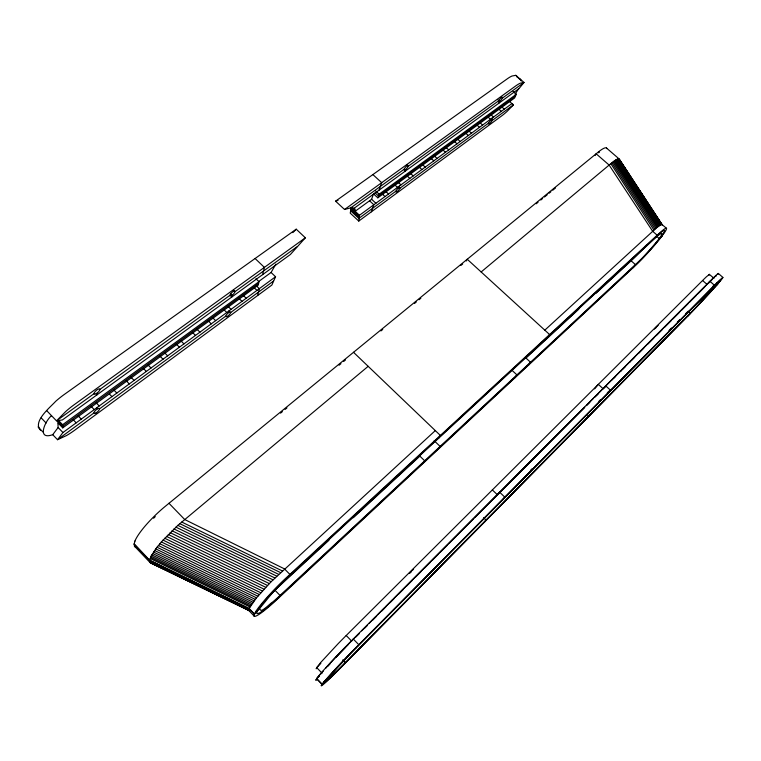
<?xml version="1.0" encoding="UTF-8"?>
<svg xmlns="http://www.w3.org/2000/svg" width="761" height="761" viewBox="0 0 761 761"><rect width="100%" height="100%" fill="white"/><g stroke="black" fill="none" stroke-linecap="round" stroke-linejoin="round"><path stroke-width="1.14" d="M96.714 409.37L96.742 407.782M96.913 394.892L96.932 393.218M40.523 430.222C32.314 421.689 50.197 407.363 55.648 401.351A36.928 12.642 -41.2 0 1 64.333 394.426L296.229 229.194L305.361 237.803L290.407 254.478L62.392 419.939L56.495 420.843L46.583 410.531M57.931 423.601L58.131 427.511L52.728 434.683C36.271 440.524 45.146 420.738 51.529 415.677M350.678 210.826L350.831 207.268L359.477 215.277L358.773 221.08L350.222 213.137L350.678 210.826L359.268 218.778M134.478 546.113L134.164 543.972L134.982 541.033M228.585 312.628L228.928 310.926M231.734 297.066L232.086 295.287L230.535 293.775M255.943 278.773L258.987 281.694L258.16 285.204L62.744 427.872L57.884 422.821L57.807 421.233L62.678 426.303L258.578 283.453M257.684 295.487L259.311 288.666L256.305 285.775M262.659 274.616L264.381 267.387L255.097 258.502M368.162 366.326L177.846 525.366L161.351 541.927L155.729 548.89L151.097 556.158L149.613 560.381L150.649 562.978L250.017 610.826M254.155 616.049L248.904 610.598L249.142 608.515L256.505 597.823L271.144 581.699L435.302 430.593M259.967 608.924C260.3 614.317 270.526 602.855 272.666 602.056A38.088 4.556 -45.1 0 0 280.048 595.454L635.445 264.6A29.451 2.759 -47.7 0 0 640.534 259.663C641.523 259.358 671.678 226.245 658.807 234.968A29.194 2.721 -47.7 0 0 654.65 238.583L288.742 576.838A37.736 4.461 -45.1 0 0 280.609 584.648C270.659 593.447 263.582 604.881 254.374 614.156L254.031 615.735M354.674 208.276L355.149 211.273L371.606 199.287L373.194 194.768L375.03 193.437M371.33 211.834L373.851 204.747L369.551 200.78M379.045 190.164L381.718 182.678L372.871 174.583M373.508 193.865L377.837 197.831L379.14 194.188L516.329 94.269L513.076 91.434M398.564 187.938L399.249 186.141M404.804 171.472L405.518 169.598A3.073 0.894 -48.6 0 0 408.334 165.518A3.073 0.894 -48.6 0 0 404.842 168.029A3.073 0.894 -48.6 0 0 405.508 169.598M315.891 679.915L318.45 676.253M491.187 120.01L492.025 118.155M498.797 103.268L499.673 101.356A2.93 0.771 -50 0 0 502.498 97.389A2.93 0.771 -50 0 0 499.435 99.596A2.93 0.771 -50 0 0 499.663 101.356L497.884 99.796M321.323 685.547L323.939 681.942M279.011 597.67L279.525 596.567M289.313 575.62L289.884 574.393L284.49 568.895L184.714 519.535L168.971 503.287M516.329 94.269L514.579 97.998L377.837 197.831M466.331 260.994L467.225 259.244L549.594 334.536L547.397 337.741M258.635 281.541L271.078 272.476L275.872 264.134M271.078 272.476L275.558 276.757L271.886 285.042L74.863 430.07A37.337 12.518 -41.4 0 1 66.511 435.558L57.532 439.706L52.728 434.683M518.688 88.599L515.102 94.25M595.045 155.596L596.129 153.77L609.142 165.061L652.653 231.268L657.152 235.197L655.906 236.89M255.867 611.416L254.374 614.156L249.085 608.667L149.613 560.381L134.145 544.144M423.04 463.487L424.686 460.805L419.882 456.153L353.304 517.727M438.536 438.365L440.353 435.425L353.504 352.295M438.26 449.294L440.134 446.431L434.17 440.705M709.109 275.092L709.442 274.34L706.55 276.652A29.479 1.227 -47.1 0 0 702.584 280.505L346.207 635.511A38.221 2.026 -45.9 0 0 338.188 643.635L320.495 662.726L316.119 668.719L316.823 668.462M327.515 678.802L326.926 679.896L338.303 669.67A38.678 1.579 -46.1 0 0 345.399 662.574L690.36 313.123A29.803 0.951 -47 0 0 695.354 307.986L718.508 282.283L715.682 284.624A29.536 0.942 -47 0 0 711.744 288.524L357.242 646.774A38.316 1.551 -46.1 0 0 349.242 654.955L322.055 684.339L316.595 678.688L319.354 675.892L316.69 678.565L322.141 684.225L324.804 681.542M515.111 377.694L516.947 374.916L512.029 370.341M528.514 365.204L530.531 362.265L525.965 358.05L578.798 309.194M664.467 232.657L659.692 239.059A30.136 2.806 -47.7 0 1 635.492 265.513L275.235 601.171A39.077 4.652 -45.1 0 1 253.955 615.811M658.151 325.347L655.868 327.496M352.476 640.077L353.247 639.021L358.802 644.691L358.022 645.737M633.133 267.729L634.284 266.169M343.991 664.448L344.695 663.516M275.558 276.757L62.954 432.533L57.532 439.706L93.85 413.033M413.147 569.685L413.575 569.019L409.332 573.242M484.082 522.503L486.06 520.086L483.587 517.699M502.669 499.815L504.838 497.161L499.644 492.186L497.504 494.859L492.348 489.932M594.617 388.871L598.327 384.353L603.197 388.814L606.517 385.485M603.197 388.814L605.699 385.827L610.607 390.307L608.087 393.285M586.446 418.769L588.757 416.048L587.197 414.602M720.134 281.19L714.845 287.249A30.488 0.97 -47 0 1 690.075 313.751M654.45 329.094L655.335 328.086M708.539 282.902L709.918 281.294L714.531 285.318L713.133 286.926M687.792 316.081L689.076 314.607M645.043 246.535L646.108 245.337M328.02 666.065L330.388 663.44M643.958 247.734L636.225 255.858A29.422 2.892 -47.8 0 1 631.135 260.795L596.082 293.204M655.896 327.877L656.458 327.278M335.896 657.485L343.715 649.285A38.269 1.788 -46 0 1 348.557 644.329M411.473 571.53L410.141 572.9M713.219 285.736L714.703 287.03L717.861 283.834M292.861 232.619L296.229 229.194M690.046 313.789L340.319 668.168A39.677 1.617 -46.1 0 1 321.247 685.613M690.275 313.38L342.707 665.533A35.691 1.455 -46.1 0 1 324.69 681.666A35.672 1.446 -46.1 0 1 355.91 647.877M530.407 470.431L532.082 468.747M598.936 401.247L600.61 399.563M607.288 392.819L608.952 391.135M668.995 330.521L671.487 327.991M677.319 322.103L679.82 319.582M685.651 313.694L687.316 312.01M355.939 647.83L714.37 285.679M716.776 283.054L354.921 648.619A39.648 1.617 -46.1 0 0 323.872 682.008M351.782 640.781L350.393 642.17A35.624 1.674 -46 0 0 348.757 643.835M353.313 639.24L359.173 633.371M361.684 630.85L367.544 624.971M369.209 623.297L375.905 616.581M377.58 614.898L384.276 608.182M385.951 606.507L392.638 599.792M394.312 598.117L584.438 407.392M586.94 404.881L593.609 398.193M596.11 395.682L601.941 389.832M604.443 387.32L611.064 380.681M613.547 378.198L620.986 370.731M622.641 369.066L630.079 361.608M631.735 359.943L709.766 281.665A27.386 1.008 -47.1 0 1 715.663 276.091M355.882 636.957L359.211 633.618M364.205 628.605L367.534 625.266M372.529 620.253L376.695 616.077M381.689 611.064L385.846 606.888M390.012 602.712L394.179 598.536M398.336 594.36L403.33 589.347M406.659 586.008L412.491 580.158M415.82 576.819L420.814 571.806M424.143 568.467L429.975 562.617M432.476 560.106L438.317 554.255M440.809 551.744L447.487 545.047M449.152 543.373L455.82 536.686M457.485 535.012L473.323 519.116M474.997 517.451L584.743 407.325M586.427 405.642L589.775 402.284M594.817 397.232L598.165 393.865M611.483 380.5L615.62 376.353M620.596 371.358L625.561 366.374M629.699 362.226L634.674 357.232M638.812 353.085L643.787 348.091M647.925 343.943L653.718 338.122M656.21 335.63L662.041 329.779M664.543 327.259L671.231 320.552M672.905 318.878L679.583 312.172M681.257 310.498L687.944 303.791M689.618 302.107L696.296 295.401M697.97 293.727L704.657 287.021M716.244 285.48L717.68 284.034M320.847 663.354L316.643 667.549L322.074 673.171M656.591 236.243L659.207 238.535L662.451 235.482M711.716 280.067L711.107 280.638A29.508 1.084 -47 0 0 708.063 283.606M635.53 265.009L277.48 598.469A35.158 4.186 -45.1 0 1 257.066 611.616A35.139 4.176 -45.1 0 1 287.154 577.647L657.171 235.72M270.402 594.293A38.04 4.785 -45 0 0 274.93 590.203L328.942 540.253M544.809 330.16L656.933 227.444L661.728 224.314L666.389 228.214M257.189 611.502L254.44 614.013L249.142 608.515L149.632 560.22L134.164 543.972M660.795 237.061L662.289 235.701M481.142 271.972L610.836 163.653C612.947 162.502 617.799 156.718 619.644 160.076L653.737 212.252M280.552 413.147L282.379 411.644M285.128 409.399L286.954 407.896M339.111 365.194L340.938 363.691M343.687 361.446L345.513 359.943M380.928 330.94L382.735 329.456M414.469 303.477L416.286 301.984M419.016 299.748L420.843 298.255M460.871 265.465L462.698 263.981M536.201 203.777L538.046 202.274M540.805 200.019L542.641 198.507M544.476 197.004L547.235 194.749M549.071 193.237L550.916 191.734M552.752 190.231L555.511 187.967M598.888 151.534L164.043 507.349A39.192 8.79 -43.2 0 0 134.906 541.09M358.773 221.08L501.813 115.786A28.233 7.315 -50.1 0 0 507.026 111.448L513.428 104.885L511.982 103.534L359.477 215.277M99.539 408.857L225.798 316.11M230.688 312.524L273.475 281.094M359.344 218.026L395.91 191.182M488.619 123.101L399.858 188.281L398.269 186.835M492.101 120.552L513.428 104.885L509.423 101.394M62.744 427.872L62.611 424.724L258.987 281.694M515.454 96.143L378.493 196.015L375.021 192.828M94.022 393.684L56.495 420.843L65.579 411.634A37.004 12.262 -41.4 0 1 74.245 404.662L305.361 237.803M99.891 389.432L229.936 295.325M296.752 246.964L234.959 291.691L233.399 290.179M350.507 208.057L404.215 169.18M498.759 100.728L408.248 166.259L406.612 164.785M502.308 98.169L524.015 82.454L515.787 75.329L511.972 76.033A27.948 7.448 -50.1 0 0 507.359 78.764L335.572 201.161L344.562 209.494L349.651 208.134L354.245 208.162L518.983 88.618L524.015 82.454L520.248 83.206A27.986 7.21 -49.9 0 0 515.663 85.974L344.562 209.494M335.572 201.161L338.046 200.4M709.338 274.35L713.961 278.279M151.934 563.216L150.649 562.978M519.896 78.887L521.304 81.018M515.787 75.329L517.033 76.461M177.846 525.366L278.631 574.336M175.886 527.126L276.757 576.134M173.936 528.933L274.873 577.97M172.005 530.769L272.999 579.825M170.103 532.624L271.144 581.699M168.238 534.488L269.308 583.582M166.431 536.362L267.511 585.456M164.671 538.236L265.751 587.321M162.978 540.091L264.038 589.176M161.351 541.927L262.383 590.993M159.81 543.735L260.804 592.781M158.355 545.504L259.282 594.512M156.994 547.226L257.855 596.196M155.729 548.89L256.505 597.823M154.578 550.498L255.249 599.383M153.532 552.039L254.098 600.857M152.6 553.494L253.042 602.255M151.791 554.874L252.091 603.568M151.097 556.158L251.263 604.776M150.535 557.347L250.54 605.899M150.088 558.469L249.931 606.936M149.641 561.713L248.752 609.827M149.86 562.265L248.952 610.312M249.522 610.874L150.193 562.683L134.84 546.56M181.717 522.036L282.302 570.902M179.815 523.654L280.495 572.576M606.469 148.005L619.292 159.087L662.146 224.723L619.007 158.954M517.975 77.641L521.247 80.476M718.365 273.465L722.912 277.413M702.584 280.505L707.159 284.509M501.899 107.025L504.324 109.146M498.893 109.213L501.328 111.344M490.293 114.188L493.547 117.042M488.058 117.127L490.503 119.277M480.153 122.901L482.607 125.061M631.126 260.795L635.445 264.6M688.153 311.173L690.36 313.123M477.052 125.156L479.516 127.325M468.196 130.293L471.487 133.204M465.057 132.585L468.348 135.506M456.895 138.531L460.196 141.479M453.699 140.861L457.009 143.819M445.404 146.911L448.733 149.879M442.16 149.27L445.489 152.257M433.732 155.415L437.08 158.421M431.278 158.573L433.789 160.828M422.716 164.823L425.237 167.097M419.368 167.268L421.889 169.551M410.664 173.613L413.204 175.915M406.422 175.325L409.799 178.407M398.422 182.554L400.971 184.875M394.959 185.075L397.518 187.406M385.979 191.639L388.538 193.979M382.46 194.207L385.028 196.557M375.668 191.001L379.14 194.188M371.606 199.287L375.896 203.244M352.505 207.763L355.102 210.16M350.888 208.352L359.515 216.343M350.773 209.751L359.373 217.722M253.936 287.506L256.942 290.407M243.187 295.344L246.203 298.264M238.973 298.417L241.998 301.346M228.034 306.407L231.068 309.356M223.744 309.537L226.788 312.495M212.595 317.66L215.648 320.657M208.229 320.847L211.292 323.853M196.88 329.132L199.943 332.157M192.428 332.376L195.501 335.42M180.861 340.823L183.953 343.886M176.324 344.124L179.415 347.206M164.538 352.724L167.648 355.825M159.924 356.1L163.035 359.211M147.91 364.861L151.03 368.001M143.201 368.295L146.331 371.444M130.959 377.228L134.098 380.405M126.155 380.728L129.303 383.925M113.674 389.841L116.833 393.057M346.207 635.511L351.715 641.133M109.574 394.217L111.943 396.643M96.048 402.693L99.225 405.955M274.93 590.203L280.048 595.454M342.764 659.863L345.399 662.574M91.063 406.336L94.24 409.608M78.079 415.81L81.275 419.111M72.989 419.52L76.186 422.84M58.53 420.491L62.611 424.724M58.131 427.511L62.954 432.533M41.17 417.865L46.098 423.011M38.05 426.902L42.939 432.01M655.031 214.221L662.108 225.047M618.645 158.906L661.414 224.371M622.802 165.508L624.733 168.457M627.302 172.386L628.586 174.355M631.154 178.283L632.439 180.252M634.36 183.201L636.928 187.13M638.86 190.079L640.781 193.028M643.359 196.966L645.28 199.915M647.211 202.864L649.133 205.812M656.201 216.619L657.485 218.588M658.769 220.557L661.338 224.485M618.189 158.954L661.024 224.524M617.656 159.106L660.538 224.78M617.047 159.353L659.968 225.123M616.353 159.696L659.321 225.57M615.592 160.133L658.598 226.103M614.764 160.666L657.799 226.73M613.87 161.284L656.933 227.444M612.909 161.998L655.992 228.243M611.882 162.797L654.993 229.128M610.836 163.653L653.956 230.069M517.166 76.937L517.223 77.479M690.332 313.323A27.434 0.875 -47 0 0 716.31 285.413A27.415 0.875 -47 0 0 714.313 285.746M715.958 275.872A27.386 1.008 -47.1 0 1 716.31 275.882M318.707 676.871A35.653 1.674 -46 0 1 319.24 676.015M320.267 674.655A35.624 1.674 -46 0 1 323.53 670.736M325.698 668.253A35.624 1.674 -46 0 1 345.456 647.183M718.032 274.245A30.44 1.113 -47.1 0 0 712.134 279.078L349.356 642.931A39.601 1.864 -46 0 0 318.393 676.32M716.738 283.102A30.469 0.97 -47 0 1 720.172 281.142M317.042 679.602A39.629 1.864 -46 0 1 315.825 679.992M635.578 264.952A27.111 2.53 -47.7 0 0 660.862 236.994A27.101 2.521 -47.7 0 0 657.124 235.777M598.593 152.79A26.435 4.566 -48.8 0 1 599.468 152.152M153.608 518.26A35.263 7.905 -43.2 0 1 155.282 516.595M598.859 151.582A29.384 5.08 -48.8 0 1 606.831 148.595M135.905 547.14A39.22 8.799 -43.2 0 1 134.402 546.179M255.801 611.473A39.049 4.642 -45.1 0 1 285.889 578.122L659.492 233.056A30.117 2.806 -47.7 0 1 664.505 232.619M95.924 412.995A3.672 1.199 -41.9 0 0 99.444 408.524A3.672 1.199 -41.9 0 0 94.706 411.301A3.672 1.199 -41.9 0 0 95.924 412.995M96.162 393.722A3.776 1.284 -42 0 0 99.796 389.08A3.776 1.284 -42 0 0 94.897 391.877A3.776 1.284 -42 0 0 96.162 393.722M231.439 295.706A3.415 1.122 -45.1 0 0 234.968 291.292A3.415 1.122 -45.1 0 0 230.925 293.518A3.415 1.122 -45.1 0 0 231.439 295.706M227.273 316.405A3.32 1.056 -44.9 0 0 230.688 312.143A3.32 1.056 -44.9 0 0 226.759 314.388A3.32 1.056 -44.9 0 0 227.273 316.405M397.204 191.515A2.987 0.856 -48.3 0 0 399.934 187.577A2.987 0.856 -48.3 0 0 396.519 190.088A2.987 0.856 -48.3 0 0 397.204 191.515M489.532 123.643A2.844 0.742 -49.7 0 0 492.281 119.81A2.844 0.742 -49.7 0 0 489.266 122.017A2.844 0.742 -49.7 0 0 489.532 123.643"/></g></svg>
